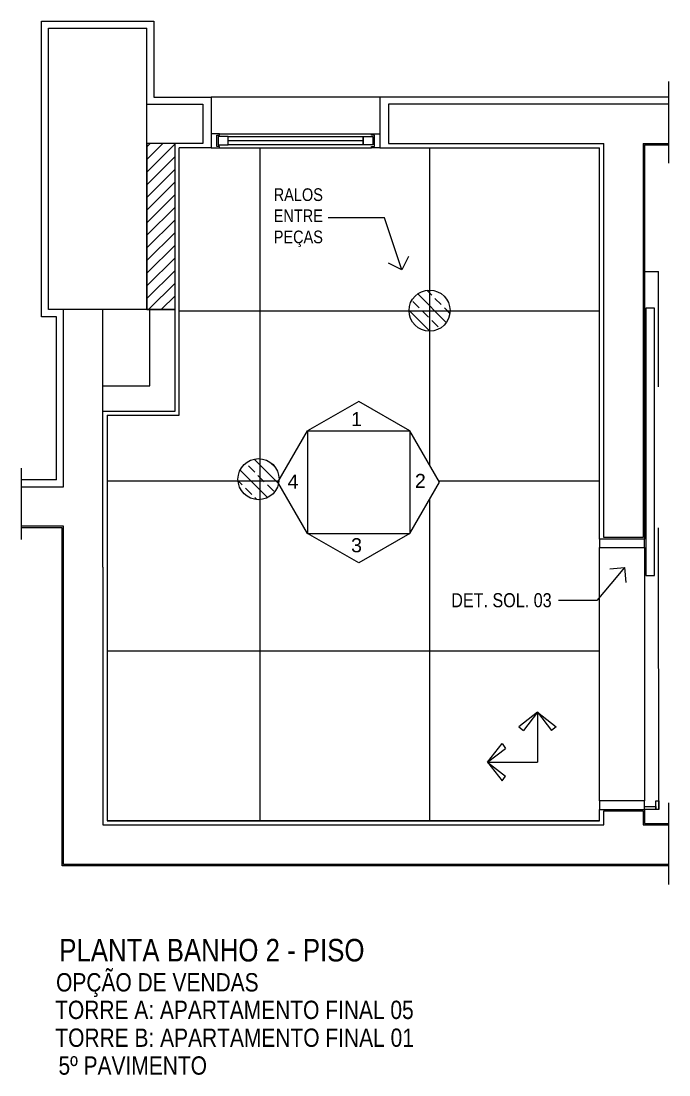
# Model space of a CAD drawing. Header units: metres. Extents: x 3 to 168, y -142 to 28.
# Drawn here: x 96.753 to 99.056, y -58.442 to -54.701 of the extents above; entities that cross this region are included whole.
import ezdxf
from ezdxf import colors
from ezdxf.entities.mleader import LeaderData, LeaderLine
from ezdxf.math import Vec2, Vec3

# ---------------------------------------------------------------- set-up
doc = ezdxf.new("R2010")
doc.units = ezdxf.units.M
doc.linetypes.add('DASHEDX2', pattern=[1.5, 1, -0.5])
for name, color, linetype in [('ARQ-ALV ACAB', 4, 'Continuous'), ('ARQ-ALV OSSO', 5, 'Continuous'), ('ARQ-AUX', 7, 'Continuous'), ('ARQ-AUX1', 1, 'Continuous'), ('ARQ-AUX2', 2, 'Continuous'), ('ARQ-CAX', 1, 'Continuous'), ('ARQ-CAX @ 1', 1, 'Continuous'), ('ARQ-CERÂMICA', 7, 'Continuous'), ('ARQ-ENCH', 1, 'Continuous'), ('ARQ-PRJ', 7, 'DASHEDX2'), ('ARQ-SIM', 1, 'Continuous'), ('ARQ-TXT', 2, 'Continuous')]:
    doc.layers.add(name, color=color, linetype=linetype)
doc.styles.add('Adesa', font='ARIALN.TTF')
doc.styles.add('Arial', font='arial.ttf')

# ---------------------------------------------------------------- blocks, each defined once
blk = doc.blocks.new('*U22')
at = {"color": 0, "linetype": 'ByBlock', "ltscale": 0.5}
for points in [[(0.02, -0.045), (0.02, -0.045), (0.02, -0.045), (0.02, -0.045), (0.02, -0.045), (0.02, -0.045), (0.02, -0.045), (0.02, -0.045), (0.02, -0.045), (0.03, -0.045), (0.03, -0.05), (0, -0.05), (0, 0), (0.03, 0), (0.03, -0.005), (0.02, -0.005), (0.02, -0.045)], [(0.58, -0.045), (0.58, -0.045), (0.58, -0.045), (0.58, -0.045), (0.58, -0.045), (0.58, -0.045), (0.58, -0.045), (0.58, -0.045), (0.58, -0.045), (0.57, -0.045), (0.57, -0.05), (0.6, -0.05), (0.6, 0), (0.57, 0), (0.57, -0.005), (0.58, -0.005), (0.58, -0.045)], [(0.025, -0.01), (0.06, -0.01), (0.06, -0.04), (0.025, -0.04)], [(0.575, -0.01), (0.54, -0.01), (0.54, -0.04), (0.575, -0.04)]]:
    blk.add_lwpolyline(points, close=True, dxfattribs=at)
at = {"color": 8, "linetype": 'ByBlock', "ltscale": 0.5}
for points in [[(0.57, 0), (0.03, 0)], [(0.57, -0.05), (0.03, -0.05)]]:
    blk.add_lwpolyline(points, dxfattribs=at)
at = {"color": 7, "linetype": 'ByBlock', "ltscale": 0.5}
blk.add_lwpolyline([(0.54, -0.01), (0.54, -0.04), (0.06, -0.04), (0.06, -0.01)], close=True, dxfattribs=at)
blk.add_lwpolyline([(0.06, -0.025), (0.54, -0.025)], dxfattribs=at)
blk = doc.blocks.new('A$C3DDA30F3')
for points in [[(0.03, 0.22), (0, 0.22), (0, 0.21), (0.03, 0.21)], [(0.01, 0.21), (0, 0.21), (0, 0.17), (0.01, 0.17)], [(0.83, 0.205), (1.78, 0.205), (1.78, 0.175), (0.83, 0.175)], [(0, 0.17), (0.03, 0.17), (0.03, 0.01), (0, 0.01)], [(0.93, 0.17), (0.96, 0.17), (0.96, 0.01), (0.93, 0.01)]]:
    blk.add_lwpolyline(points, close=True)
at = {"layer": 'ARQ-PRJ'}
for points in [[(0, 0.22), (1.91, 0.22)], [(1.91, 0.17), (1.91, 0.17), (1.91, 0.22)]]:
    blk.add_lwpolyline(points, dxfattribs=at)
blk = doc.blocks.new('VISTA')
at = {"layer": 'ARQ-SIM'}
blk.add_lwpolyline([(-0.00525, -0.00909), (-0.00525, 0.00909), (0, 0)], close=True, dxfattribs=at)
at = {"layer": 'ARQ-SIM', "color": 5, "style": 'Adesa'}
blk.add_attdef('4', (-0.0019, -0.00135), '', height=0.0025, rotation=90, dxfattribs=at)
blk = doc.blocks.new('PL RALO')
at = {"layer": 'ARQ-AUX2'}
h = blk.add_hatch(dxfattribs=at)
h.set_pattern_fill('BRASS', color=8, scale=0.01, angle=315)
h.set_pattern_definition([(315, (-278.116365, 1040.018154), (0.0449012806, 0.0449012806), []), (315, (-278.093914, 1040.040605), (0.0449012806, 0.0449012806), [0.03175, -0.015875])])
edge = h.paths.add_edge_path()
edge.add_arc((0, 0), 0.0729, 270, 630)
blk.add_circle((0, 0), 0.0729, dxfattribs=at)
blk = doc.blocks.new('Seta para pag.piso')
for p, q in [((0, 0.1126), (-0.0418, 0.0796)), ((0, 0.1126), (-0.0312, 0.0715)), ((0, 0.1126), (0, 0)), ((0, 0.1126), (0.0418, 0.0795)), ((0, 0.1126), (0.0312, 0.0715)), ((-0.0418, 0.0796), (-0.0312, 0.0715)), ((0.0418, 0.0795), (0.0312, 0.0715)), ((-0.1126, 0), (-0.0795, 0.0418)), ((-0.1126, 0), (-0.0715, 0.0312)), ((-0.0795, 0.0418), (-0.0715, 0.0312)), ((-0.1126, 0), (0, 0)), ((-0.1126, 0), (-0.0796, -0.0418)), ((-0.1126, 0), (-0.0715, -0.0312)), ((-0.0796, -0.0418), (-0.0715, -0.0312))]:
    blk.add_line(p, q)
blk = doc.blocks.new('_Open90')
at = {"color": 0, "linetype": 'ByBlock', "lineweight": -2}
for p, q in [((-0.5, 0.5), (0, 0)), ((0, 0), (-1, 0)), ((0, 0), (-0.5, -0.5))]:
    blk.add_line(p, q, dxfattribs=at)
blk = doc.blocks.new('AREAS MOLHADAS')
at = {"layer": 'ARQ-CERÂMICA'}
h = blk.add_hatch(dxfattribs=at)
h.set_pattern_fill('NET', color=256, scale=0.19)
h.set_pattern_definition([(0, (98.80906, -57.5398), (0, 0.60325), []), (90, (98.80906, -57.5398), (-0.60325, 4e-17), [])])
h.paths.add_polyline_path([(98.1349, -56.1561), (97.7712, -56.1561), (97.7712, -56.5198), (98.1349, -56.5198)], flags=0)
h.paths.add_polyline_path([(98.8091, -55.1509), (98.0287, -55.1508), (97.9987, -55.1508), (97.4587, -55.1508), (97.4287, -55.1508), (97.3153, -55.1508), (97.3153, -56.1004), (97.0591, -56.1004), (97.0591, -57.5398), (98.8091, -57.5398), (98.8091, -57.4998), (98.8091, -57.4698), (98.8089, -56.5698), (98.8089, -56.5398)])
h.paths.add_polyline_path([(97.953, -56.0511), (98.1349, -56.1561), (98.2399, -56.3379), (98.1349, -56.5198), (97.953, -56.6248), (97.7712, -56.5198), (97.6662, -56.3379), (97.7712, -56.1561)], flags=16)
h.paths.add_polyline_path([(97.9135, -56.1516), (97.9774, -56.1516), (97.9774, -56.0763), (97.9135, -56.0763)], flags=8)
h.paths.add_polyline_path([(97.6877, -56.3734), (97.7515, -56.3734), (97.7515, -56.2984), (97.6877, -56.2984)], flags=8)
h.paths.add_polyline_path([(98.1401, -56.3711), (98.2041, -56.3711), (98.2041, -56.2958), (98.1401, -56.2958)], flags=8)
h.paths.add_polyline_path([(97.9133, -56.6005), (97.9776, -56.6005), (97.9776, -56.5238), (97.9133, -56.5238)], flags=8)
at = {"layer": 'ARQ-ENCH'}
h = blk.add_hatch(dxfattribs=at)
h.set_pattern_fill('ANSI31', color=256, scale=0.01)
h.set_pattern_definition([(45, (129.420634, -57.725422), (-0.02245064, 0.02245064), [])])
h.paths.add_polyline_path([(97.3003, -55.1359), (97.2003, -55.1359), (97.2003, -55.7254), (97.3003, -55.7254)])
at = {"layer": 'ARQ-ALV ACAB'}
for points, elevation in [([(96.8253, -55.7504), (96.8253, -54.8902), (96.8253, -54.8902), (96.8253, -54.701), (97.2253, -54.7012), (97.2253, -54.9709), (97.4287, -54.9708), (97.4287, -55.1508), (97.3153, -55.1508)], 0), ([(99.0556, -54.9708), (98.0287, -54.9708), (98.0287, -55.1508), (98.8091, -55.1509)], -0.0001), ([(98.9691, -55.1408), (98.9689, -56.5398), (98.8089, -56.5398), (98.8091, -55.1509)], 0), ([(98.9691, -55.1409), (99.0556, -55.1409)], -0.0001), ([(97.0591, -56.1004), (97.3153, -56.1004), (97.3153, -55.1508)], 0), ([(96.879, -55.7504), (96.8253, -55.7504)], 0), ([(96.879, -56.3295), (96.879, -55.7504)], 0), ([(97.0591, -56.1004), (97.0591, -57.5398), (98.8091, -57.5398), (98.8091, -57.4998), (98.9691, -57.4998), (98.9691, -57.5498), (99.0556, -57.5498)], 0), ([(96.879, -56.3295), (96.7531, -56.3295)], 0), ([(96.8991, -56.4997), (96.7531, -56.4997)], 0), ([(96.899, -57.6998), (96.8991, -56.4997)], 0), ([(99.0556, -57.6998), (96.899, -57.6998)], 0)]:
    blk.add_lwpolyline(points, dxfattribs=dict(at, elevation=elevation))
at = {"layer": 'ARQ-ALV OSSO'}
for p, q in [((97.2003, -55.7254), (97.2003, -54.7262)), ((97.2003, -54.9959), (97.3987, -54.9958)), ((97.3987, -54.9958), (97.3987, -55.1358)), ((97.3146, -55.1359), (97.2003, -55.1359)), ((97.3987, -55.1358), (97.3146, -55.1359))]:
    blk.add_line(p, q, dxfattribs=at)
for points, elevation in [([(96.8503, -55.7254), (96.8503, -54.866), (96.8503, -54.866), (96.8503, -54.726), (97.2003, -54.7262)], 0), ([(97.0337, -54.7262), (97.0337, -54.7262)], 0), ([(99.0556, -54.9958), (98.0587, -54.9958), (98.0587, -55.1358), (98.8241, -55.1359)], -0.0001), ([(98.9641, -55.1359), (98.9639, -56.5348), (98.8239, -56.5348), (98.8241, -55.1359)], 0), ([(98.9641, -55.1359), (99.0556, -55.1359)], -0.0001), ([(97.0441, -56.0854), (97.3003, -56.0854), (97.3003, -55.7254), (96.8503, -55.7254)], 0), ([(96.9041, -56.3545), (96.9041, -55.7254)], 0), ([(97.0441, -56.6398), (97.0441, -55.7254)], 0), ([(97.0441, -55.9954), (97.2103, -55.9954), (97.2103, -55.7254)], 0), ([(96.7531, -56.3545), (96.9041, -56.3545)], 0), ([(96.9041, -56.4947), (96.7531, -56.4947)], 0), ([(96.904, -57.6948), (96.904, -56.4947)], 0), ([(97.0441, -56.6398), (97.0441, -57.5548), (98.8241, -57.5548), (98.8241, -57.5048), (98.9641, -57.5048), (98.9641, -57.5548), (99.0556, -57.5548)], 0), ([(99.0556, -57.6948), (96.904, -57.6948)], 0)]:
    blk.add_lwpolyline(points, dxfattribs=dict(at, elevation=elevation))
at = {"layer": 'ARQ-AUX', "elevation": 0}
for points in [[(99.0556, -55.2058), (99.0556, -54.9156)], [(98.0287, -54.9708), (97.4287, -54.9708)], [(99.0556, -57.7662), (99.0556, -57.476)]]:
    blk.add_lwpolyline(points, dxfattribs=at)
at = {"layer": 'ARQ-AUX'}
blk.add_lwpolyline([(96.7531, -56.2879), (96.7531, -56.5411)], dxfattribs=at)
at = {"layer": 'ARQ-AUX1'}
blk.add_lwpolyline([(96.8503, -54.7262), (96.8503, -54.7262)], close=True, dxfattribs=at)
at = {"layer": 'ARQ-AUX1', "elevation": 0}
for points in [[(98.8091, -57.4698), (98.8089, -56.5698)], [(98.9689, -56.5698), (98.9689, -57.4698)]]:
    blk.add_lwpolyline(points, dxfattribs=at)
at = {"layer": 'ARQ-ENCH'}
blk.add_lwpolyline([(97.3003, -55.1359), (97.2003, -55.1359), (97.2003, -55.7254), (97.3003, -55.7254)], close=True, dxfattribs=at)
at = {"layer": 'ARQ-CAX', "xscale": -1, "rotation": 270.0066211572791}
blk.add_blockref('A$C3DDA30F3', (98.7991, -57.4998, 0), dxfattribs=at)
at = {"layer": 'ARQ-CAX @ 1', "rotation": 180}
blk.add_blockref('*U22', (98.0287, -55.1508), dxfattribs=at)
at = {"layer": 'ARQ-CERÂMICA'}
for p in [(98.2048, -55.729), (97.597, -56.3273)]:
    blk.add_blockref('PL RALO', p, dxfattribs=at)
at = {"layer": 'ARQ-CERÂMICA', "xscale": -1.58230973583663, "yscale": 1.58230973583663, "zscale": 1.58230973583663, "rotation": 90}
blk.add_blockref('Seta para pag.piso', (98.5884, -57.3324), dxfattribs=at)
at = {"layer": 'ARQ-SIM', "ltscale": 0.03}
ref = blk.add_blockref('VISTA', (97.953, -56.0511), dxfattribs=dict(at, xscale=-20.00000000011565, yscale=20.00000000011565, zscale=20.00000000011565, rotation=270))
ref.add_attrib('4', '1', (97.926, -56.139), dxfattribs={"color": 3, "height": 0.05, "style": 'Arial'})
ref = blk.add_blockref('VISTA', (97.6662, -56.3379), dxfattribs=dict(at, xscale=20.00000000011565, yscale=20.00000000011565, zscale=20.00000000011565, rotation=180))
ref.add_attrib('4', '4', (97.7002, -56.3609), dxfattribs={"color": 3, "height": 0.05, "style": 'Arial'})
ref = blk.add_blockref('VISTA', (98.2399, -56.3379), dxfattribs=dict(at, xscale=-20.00000000011565, yscale=20.00000000011565, zscale=20.00000000011565, rotation=180))
ref.add_attrib('4', '2', (98.1527, -56.3585), dxfattribs={"color": 3, "height": 0.05, "style": 'Arial'})
ref = blk.add_blockref('VISTA', (97.953, -56.6248), dxfattribs=dict(at, xscale=20.00000000011565, yscale=20.00000000011565, zscale=20.00000000011565, rotation=270))
ref.add_attrib('4', '3', (97.926, -56.5868), dxfattribs={"color": 3, "height": 0.05, "style": 'Arial'})
at = {"layer": 'ARQ-TXT', "ltscale": 0.5, "style": 'Adesa'}
blk.add_text('PLANTA BANHO 2 - PISO', height=0.08, dxfattribs=at).set_placement((96.889, -58.0394, 0))
at = {"layer": 'ARQ-TXT', "style": 'Adesa'}
for s, p in [('OPÇÃO DE VENDAS', (96.8776, -58.1459, 217.9394)), ('TORRE A: APARTAMENTO FINAL 05', (96.8743, -58.2438, 108.9697)), ('TORRE B: APARTAMENTO FINAL 01', (96.875, -58.3426, 217.9394)), ('5º PAVIMENTO', (96.8862, -58.4414, 326.909))]:
    blk.add_text(s, height=0.065, dxfattribs=at).set_placement(p)
at = {"layer": 'ARQ-SIM'}
ml = blk.add_multileader_mtext('Standard', dxfattribs=at)
ml.set_content('RALOS ENTRE PEÇAS', color=2, style='Adesa')
ml.set_leader_properties(color=256)
ml.set_arrow_properties(name='OPEN90')
ml.build(insert=Vec2(0, 0))
ml.multileader.update_dxf_attribs({"text_left_attachment_type": 2, "text_right_attachment_type": 2, "dogleg_length": 0.2, "arrow_head_size": 0.075})
ctx = ml.context
ctx.base_point, ctx.char_height, ctx.arrow_head_size, ctx.landing_gap_size, ctx.plane_origin = Vec3(97.6261, -55.3995), 0.045, 0.075, 0.025, Vec3(98.2678, -55.5284)
ctx.left_attachment, ctx.right_attachment = 2, 2
notes = []
notes.append((ctx, [(1, (1, 1, 0), (98.0442, -55.3995), (-1, 0), 0.2, [(0, [(98.1065, -55.5845)], 0, [])])]))
ctx.mtext.insert, ctx.mtext.width, ctx.mtext.flow_direction = Vec3(97.6511, -55.2947), 0.142536, 5
ml = blk.add_multileader_mtext('Standard', dxfattribs=at)
ml.set_content('DET. SOL. 03', color=2, style='Adesa')
ml.set_leader_properties(color=256)
ml.set_arrow_properties(name='OPEN90')
ml.build(insert=Vec2(0, 0))
ml.multileader.update_dxf_attribs({"text_left_attachment_type": 2, "text_right_attachment_type": 2, "dogleg_length": 0.2, "arrow_head_size": 0.075})
ctx = ml.context
ctx.base_point, ctx.char_height, ctx.arrow_head_size, ctx.landing_gap_size, ctx.plane_origin = Vec3(98.2641, -56.7579), 0.05, 0.075, 0.025, Vec3(97.8308, -57.0579)
ctx.left_attachment, ctx.right_attachment, ctx.text_align_type = 2, 2, 2
notes.append((ctx, [(1, (1, 1, 0), (98.7994, -56.7579), (-1, 0), 0.1358, [(0, [(98.8979, -56.6412)], 0, [])])]))
ctx.mtext.insert, ctx.mtext.alignment, ctx.mtext.flow_direction = Vec3(98.6386, -56.732), 3, 5
for ctx, leaders in notes:
    for number, flags, end, landing, length, lines in leaders:
        leader = LeaderData()
        leader.index, (leader.has_last_leader_line, leader.has_dogleg_vector, leader.attachment_direction) = number, flags
        leader.last_leader_point, leader.dogleg_vector, leader.dogleg_length = Vec3(end), Vec3(landing), length
        for number, points, colour, breaks in lines:
            line = LeaderLine()
            line.index, line.vertices, line.color, line.breaks = number, Vec3.list(points), colors.encode_raw_color(colour), breaks
            leader.lines.append(line)
        ctx.leaders.append(leader)

msp = doc.modelspace()

# ---------------------------------------------------------------- block references
msp.add_blockref('AREAS MOLHADAS', (0, 0))

doc.saveas('drawing.dxf')
